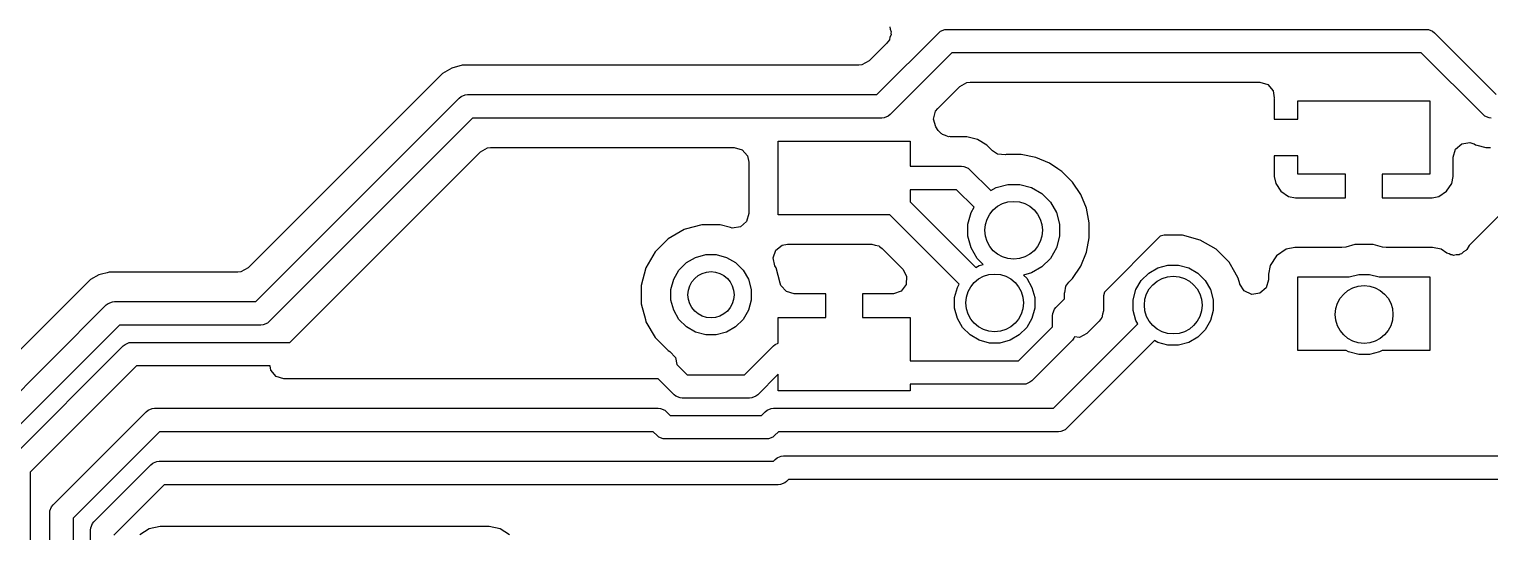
# Model space of a CAD drawing. Extents: x 3.09 to 4.62, y -6.46 to -3.15.
# Drawn here: x 3.3599 to 3.858, y -5.8362 to -5.665 of the extents above; entities that cross this region are included whole.
import ezdxf

# ---------------------------------------------------------------- set-up
doc = ezdxf.new("R2010")
doc.units = 0
doc.header["$MEASUREMENT"] = 0
doc.layers.add('BLACK', color=7, linetype='CONTINUOUS')

msp = doc.modelspace()

# ---------------------------------------------------------------- linework, layer by layer
at = {"layer": 'BLACK', "linetype": 'CONTINUOUS'}
for p, q in [((3.64902, -5.68725), (3.67009, -5.66619)), ((3.65345, -5.66769), (3.65326, -5.66855)), ((3.65342, -5.66412), (3.65355, -5.66499)), ((3.65382, -5.66688), (3.65345, -5.66769)), ((3.65355, -5.66499), (3.65386, -5.66582)), ((3.65386, -5.66582), (3.65374, -5.66635)), ((3.65374, -5.66635), (3.65382, -5.66688)), ((3.67009, -5.66619), (3.67069, -5.66569)), ((3.67069, -5.66569), (3.67213, -5.66509)), ((3.67213, -5.66509), (3.67291, -5.66502)), ((3.67291, -5.66502), (3.8363, -5.66502)), ((3.8363, -5.66502), (3.83708, -5.66509)), ((3.83708, -5.66509), (3.83852, -5.66569)), ((3.83852, -5.66569), (3.83913, -5.66619)), ((3.83913, -5.66619), (3.86019, -5.68725)), ((3.65242, -5.66968), (3.64632, -5.67578)), ((3.65266, -5.66943), (3.65242, -5.66968)), ((3.65273, -5.66926), (3.65266, -5.66943)), ((3.65326, -5.66855), (3.65273, -5.66926)), ((3.67457, -5.67302), (3.65351, -5.69408)), ((3.83464, -5.67302), (3.67457, -5.67302)), ((3.85571, -5.69408), (3.83464, -5.67302)), ((3.50402, -5.67819), (3.50082, -5.68003)), ((3.50758, -5.67723), (3.50402, -5.67819)), ((3.50402, -5.67819), (3.50402, -5.67819)), ((3.64282, -5.67723), (3.50758, -5.67723)), ((3.64387, -5.67712), (3.64282, -5.67723)), ((3.64632, -5.67578), (3.64387, -5.67712)), ((3.50082, -5.68003), (3.43457, -5.74629)), ((3.50082, -5.68003), (3.50082, -5.68003)), ((3.67727, -5.68449), (3.67972, -5.68315)), ((3.67972, -5.68315), (3.68078, -5.68304)), ((3.68078, -5.68304), (3.77961, -5.68304)), ((3.77961, -5.68304), (3.78229, -5.68382)), ((3.5066, -5.68842), (3.50721, -5.68793)), ((3.50721, -5.68793), (3.50865, -5.68733)), ((3.50865, -5.68733), (3.50943, -5.68725)), ((3.50943, -5.68725), (3.64902, -5.68725)), ((3.66976, -5.692), (3.67727, -5.68449)), ((3.78229, -5.68382), (3.78412, -5.68594)), ((3.78412, -5.68594), (3.78453, -5.68835)), ((3.43726, -5.75776), (3.5066, -5.68842)), ((3.66831, -5.69559), (3.66905, -5.6929)), ((3.66905, -5.6929), (3.66976, -5.692)), ((3.78453, -5.68835), (3.78454, -5.68835)), ((3.78454, -5.68835), (3.78454, -5.68841)), ((3.78454, -5.68841), (3.78455, -5.68848)), ((3.78455, -5.68848), (3.78454, -5.6886)), ((3.78454, -5.6886), (3.78454, -5.69564)), ((3.79254, -5.69564), (3.79254, -5.68939)), ((3.79254, -5.68939), (3.83754, -5.68939)), ((3.83754, -5.68939), (3.83754, -5.71439)), ((3.51108, -5.69525), (3.44175, -5.76459)), ((3.65068, -5.69525), (3.51108, -5.69525)), ((3.65146, -5.69518), (3.65068, -5.69525)), ((3.6529, -5.69458), (3.65146, -5.69518)), ((3.65351, -5.69408), (3.6529, -5.69458)), ((3.66914, -5.69826), (3.66831, -5.69559)), ((3.78454, -5.69564), (3.79254, -5.69564)), ((3.85631, -5.69458), (3.85571, -5.69408)), ((3.85776, -5.69518), (3.85631, -5.69458)), ((3.85854, -5.69525), (3.85776, -5.69518)), ((3.66993, -5.69944), (3.66914, -5.69826)), ((3.67088, -5.70049), (3.66993, -5.69944)), ((3.6711, -5.70059), (3.67088, -5.70049)), ((3.67137, -5.70086), (3.6711, -5.70059)), ((3.67243, -5.70117), (3.67137, -5.70086)), ((3.67344, -5.70161), (3.67243, -5.70117)), ((3.67375, -5.70156), (3.67344, -5.70161)), ((3.67406, -5.70165), (3.67375, -5.70156)), ((3.67971, -5.70165), (3.67406, -5.70165)), ((3.68328, -5.7026), (3.67971, -5.70165)), ((3.67971, -5.70165), (3.67971, -5.70165)), ((3.68647, -5.70445), (3.68328, -5.7026)), ((3.68328, -5.7026), (3.68328, -5.7026)), ((3.68328, -5.7026), (3.68328, -5.7026)), ((3.44884, -5.77167), (3.51378, -5.70672)), ((3.51378, -5.70672), (3.51623, -5.70539)), ((3.51623, -5.70539), (3.51729, -5.70527)), ((3.51729, -5.70527), (3.60039, -5.70527)), ((3.60039, -5.70527), (3.60307, -5.70606)), ((3.60307, -5.70606), (3.6049, -5.70817)), ((3.61537, -5.72817), (3.61537, -5.70317)), ((3.61537, -5.70317), (3.66037, -5.70317)), ((3.66037, -5.70317), (3.66037, -5.71167)), ((3.68648, -5.70445), (3.68647, -5.70445)), ((3.68842, -5.70639), (3.68648, -5.70445)), ((3.68648, -5.70445), (3.68648, -5.70445)), ((3.69011, -5.7075), (3.68842, -5.70639)), ((3.69289, -5.70775), (3.69011, -5.7075)), ((3.69313, -5.7077), (3.69289, -5.70775)), ((3.69821, -5.7077), (3.69313, -5.7077)), ((3.69313, -5.7077), (3.69313, -5.7077)), ((3.70319, -5.70869), (3.69821, -5.7077)), ((3.69821, -5.7077), (3.69821, -5.7077)), ((3.84554, -5.70853), (3.84632, -5.70584)), ((3.84632, -5.70584), (3.84844, -5.70401)), ((3.84844, -5.70401), (3.8512, -5.70362)), ((3.8512, -5.70362), (3.85229, -5.7039)), ((3.85229, -5.7039), (3.85265, -5.70404)), ((3.85265, -5.70404), (3.85312, -5.70432)), ((3.85312, -5.70432), (3.85361, -5.70445)), ((3.85361, -5.70445), (3.85669, -5.70527)), ((3.85669, -5.70527), (3.85669, -5.70527)), ((3.85669, -5.70527), (3.85826, -5.70527)), ((3.6049, -5.70817), (3.60535, -5.71023)), ((3.60535, -5.71023), (3.60535, -5.72779)), ((3.66037, -5.71167), (3.67787, -5.71167)), ((3.67787, -5.71167), (3.67865, -5.71174)), ((3.67865, -5.71174), (3.68009, -5.71234)), ((3.68009, -5.71234), (3.6807, -5.71284)), ((3.6807, -5.71284), (3.68783, -5.71997)), ((3.70787, -5.71063), (3.70319, -5.70869)), ((3.71069, -5.71252), (3.70787, -5.71063)), ((3.7121, -5.71345), (3.71069, -5.71252)), ((3.79254, -5.70814), (3.78454, -5.70814)), ((3.78454, -5.70814), (3.78454, -5.71517)), ((3.79254, -5.71439), (3.79254, -5.70814)), ((3.84554, -5.71517), (3.84554, -5.70853)), ((3.68964, -5.71892), (3.69361, -5.71785)), ((3.69361, -5.71785), (3.69772, -5.71785)), ((3.69772, -5.71785), (3.7017, -5.71892)), ((3.71382, -5.71517), (3.7121, -5.71345)), ((3.7121, -5.71345), (3.7121, -5.71345)), ((3.71568, -5.71704), (3.71382, -5.71517)), ((3.7185, -5.72126), (3.71568, -5.71704)), ((3.71568, -5.71704), (3.71568, -5.71704)), ((3.78454, -5.71517), (3.785, -5.71751)), ((3.785, -5.71751), (3.78677, -5.72015)), ((3.80879, -5.71439), (3.79254, -5.71439)), ((3.80879, -5.72239), (3.80879, -5.71439)), ((3.83754, -5.71439), (3.82129, -5.71439)), ((3.82129, -5.71439), (3.82129, -5.72239)), ((3.8433, -5.72015), (3.84507, -5.71751)), ((3.84507, -5.71751), (3.84554, -5.71517)), ((3.84554, -5.71517), (3.84554, -5.71517)), ((3.66037, -5.71967), (3.66037, -5.72376)), ((3.67621, -5.71967), (3.66037, -5.71967)), ((3.68217, -5.72562), (3.67621, -5.71967)), ((3.68783, -5.71997), (3.68964, -5.71892)), ((3.7017, -5.71892), (3.70526, -5.72097)), ((3.70526, -5.72097), (3.70816, -5.72388)), ((3.72045, -5.72595), (3.7185, -5.72126)), ((3.78677, -5.72015), (3.78941, -5.72192)), ((3.78941, -5.72192), (3.79175, -5.72239)), ((3.79175, -5.72239), (3.79175, -5.72239)), ((3.79175, -5.72239), (3.80879, -5.72239)), ((3.82129, -5.72239), (3.83832, -5.72239)), ((3.83832, -5.72239), (3.84066, -5.72192)), ((3.83832, -5.72239), (3.83832, -5.72239)), ((3.84066, -5.72192), (3.8433, -5.72015)), ((3.60535, -5.72779), (3.60456, -5.73047)), ((3.66037, -5.72376), (3.68275, -5.74615)), ((3.68006, -5.73141), (3.68112, -5.72744)), ((3.68112, -5.72744), (3.68217, -5.72562)), ((3.70816, -5.72388), (3.71022, -5.72744)), ((3.71022, -5.72744), (3.71128, -5.73141)), ((3.72144, -5.73093), (3.72045, -5.72595)), ((3.86177, -5.72784), (3.85373, -5.73589)), ((3.5893, -5.73163), (3.58363, -5.73315)), ((3.59557, -5.73163), (3.5893, -5.73163)), ((3.59911, -5.73258), (3.59557, -5.73163)), ((3.59968, -5.7327), (3.59911, -5.73258)), ((3.60245, -5.7323), (3.59968, -5.7327)), ((3.60456, -5.73047), (3.60245, -5.7323)), ((3.65346, -5.72817), (3.61537, -5.72817)), ((3.6771, -5.7518), (3.65346, -5.72817)), ((3.68006, -5.73552), (3.68006, -5.73141)), ((3.71128, -5.73141), (3.71128, -5.73552)), ((3.72144, -5.73601), (3.72144, -5.73093)), ((3.57782, -5.73639), (3.57339, -5.74082)), ((3.58325, -5.73325), (3.57782, -5.73639)), ((3.57782, -5.73639), (3.57782, -5.73639)), ((3.58363, -5.73315), (3.58325, -5.73325)), ((3.58325, -5.73325), (3.58325, -5.73325)), ((3.68112, -5.73949), (3.68006, -5.73552)), ((3.71128, -5.73552), (3.71022, -5.73949)), ((3.72045, -5.74098), (3.72144, -5.73601)), ((3.74563, -5.73553), (3.72663, -5.75452)), ((3.74694, -5.73517), (3.74563, -5.73553)), ((3.75321, -5.73517), (3.74694, -5.73517)), ((3.75926, -5.7368), (3.75321, -5.73517)), ((3.76469, -5.73993), (3.75926, -5.7368)), ((3.75926, -5.7368), (3.75926, -5.7368)), ((3.75926, -5.7368), (3.75926, -5.7368)), ((3.8536, -5.73602), (3.85099, -5.73863)), ((3.85373, -5.73589), (3.8536, -5.73602)), ((3.85373, -5.73589), (3.85373, -5.73589)), ((3.57339, -5.74082), (3.57026, -5.74624)), ((3.57339, -5.74082), (3.57339, -5.74082)), ((3.58405, -5.7445), (3.58716, -5.7427)), ((3.58716, -5.7427), (3.59064, -5.74177)), ((3.59064, -5.74177), (3.59424, -5.74177)), ((3.59424, -5.74177), (3.59771, -5.7427)), ((3.59771, -5.7427), (3.60083, -5.7445)), ((3.6136, -5.74291), (3.61451, -5.74027)), ((3.61426, -5.74563), (3.6136, -5.74291)), ((3.61451, -5.74027), (3.61671, -5.73854)), ((3.61671, -5.73854), (3.61855, -5.73818)), ((3.61855, -5.73818), (3.64725, -5.73818)), ((3.64725, -5.73818), (3.64843, -5.73853)), ((3.64843, -5.73853), (3.64963, -5.73879)), ((3.64963, -5.73879), (3.64983, -5.73894)), ((3.64983, -5.73894), (3.64993, -5.73897)), ((3.64993, -5.73897), (3.65076, -5.73964)), ((3.65076, -5.73964), (3.65741, -5.74629)), ((3.68318, -5.74305), (3.68112, -5.73949)), ((3.71022, -5.73949), (3.70816, -5.74305)), ((3.7185, -5.74567), (3.72045, -5.74098)), ((3.76912, -5.74436), (3.76469, -5.73993)), ((3.76469, -5.73993), (3.76469, -5.73993)), ((3.78531, -5.74216), (3.7831, -5.74548)), ((3.78863, -5.73995), (3.78531, -5.74216)), ((3.79155, -5.73937), (3.78863, -5.73995)), ((3.8076, -5.73937), (3.79155, -5.73937)), ((3.79155, -5.73937), (3.79155, -5.73937)), ((3.80889, -5.7392), (3.8076, -5.73937)), ((3.81202, -5.73836), (3.80889, -5.7392)), ((3.81829, -5.73836), (3.81202, -5.73836)), ((3.81202, -5.73836), (3.81202, -5.73836)), ((3.82142, -5.7392), (3.81829, -5.73836)), ((3.8227, -5.73937), (3.82142, -5.7392)), ((3.83852, -5.73937), (3.8227, -5.73937)), ((3.84144, -5.73995), (3.83852, -5.73937)), ((3.83852, -5.73937), (3.83852, -5.73937)), ((3.84338, -5.74124), (3.84144, -5.73995)), ((3.84422, -5.74154), (3.84338, -5.74124)), ((3.84475, -5.74188), (3.84422, -5.74154)), ((3.84517, -5.74188), (3.84475, -5.74188)), ((3.84566, -5.74205), (3.84517, -5.74188)), ((3.8466, -5.74187), (3.84566, -5.74205)), ((3.84755, -5.74187), (3.8466, -5.74187)), ((3.84794, -5.74161), (3.84755, -5.74187)), ((3.84841, -5.74152), (3.84794, -5.74161)), ((3.8491, -5.74087), (3.84841, -5.74152)), ((3.84989, -5.74035), (3.8491, -5.74087)), ((3.8502, -5.74), (3.84989, -5.74035)), ((3.85099, -5.73863), (3.8502, -5.74)), ((3.38655, -5.74792), (3.38455, -5.74845)), ((3.38721, -5.74774), (3.38655, -5.74792)), ((3.3909, -5.74774), (3.38721, -5.74774)), ((3.39121, -5.74774), (3.3909, -5.74774)), ((3.43106, -5.74774), (3.39121, -5.74774)), ((3.39121, -5.74774), (3.39121, -5.74774)), ((3.43211, -5.74763), (3.43106, -5.74774)), ((3.43457, -5.74629), (3.43211, -5.74763)), ((3.57026, -5.74624), (3.56864, -5.7523)), ((3.57026, -5.74624), (3.57026, -5.74624)), ((3.57971, -5.75016), (3.58151, -5.74704)), ((3.58151, -5.74704), (3.58405, -5.7445)), ((3.60083, -5.7445), (3.60337, -5.74704)), ((3.60337, -5.74704), (3.60517, -5.75016)), ((3.61461, -5.74624), (3.61426, -5.74563)), ((3.61602, -5.75149), (3.61461, -5.74624)), ((3.61461, -5.74624), (3.61461, -5.74624)), ((3.61461, -5.74624), (3.61461, -5.74624)), ((3.65741, -5.74629), (3.65782, -5.7467)), ((3.65782, -5.7467), (3.65916, -5.74915)), ((3.68275, -5.74615), (3.6839, -5.74549)), ((3.68525, -5.74513), (3.68318, -5.74305)), ((3.6839, -5.74549), (3.68525, -5.74513)), ((3.70526, -5.74596), (3.7017, -5.74802)), ((3.70816, -5.74305), (3.70526, -5.74596)), ((3.71568, -5.74989), (3.7185, -5.74567)), ((3.74169, -5.74804), (3.7448, -5.74624)), ((3.7448, -5.74624), (3.74828, -5.74531)), ((3.74828, -5.74531), (3.75187, -5.74531)), ((3.75187, -5.74531), (3.75535, -5.74624)), ((3.75535, -5.74624), (3.75846, -5.74804)), ((3.77107, -5.74774), (3.76912, -5.74436)), ((3.76912, -5.74436), (3.76912, -5.74436)), ((3.77225, -5.74979), (3.77107, -5.74774)), ((3.7831, -5.74548), (3.78252, -5.7484)), ((3.38045, -5.75054), (3.34504, -5.78596)), ((3.38087, -5.7503), (3.38045, -5.75054)), ((3.38045, -5.75054), (3.38045, -5.75054)), ((3.38365, -5.7487), (3.38087, -5.7503)), ((3.38087, -5.7503), (3.38087, -5.7503)), ((3.38455, -5.74845), (3.38365, -5.7487)), ((3.38365, -5.7487), (3.38365, -5.7487)), ((3.38455, -5.74845), (3.38455, -5.74845)), ((3.56864, -5.7523), (3.56864, -5.75856)), ((3.57878, -5.75363), (3.57971, -5.75016)), ((3.60517, -5.75016), (3.6061, -5.75363)), ((3.6163, -5.75227), (3.61602, -5.75149)), ((3.61813, -5.75438), (3.6163, -5.75227)), ((3.65896, -5.75194), (3.65728, -5.75418)), ((3.65916, -5.74915), (3.65896, -5.75194)), ((3.67644, -5.75295), (3.6771, -5.7518)), ((3.7017, -5.74802), (3.69901, -5.74874)), ((3.69901, -5.74874), (3.7001, -5.74983)), ((3.7001, -5.74983), (3.7019, -5.75295)), ((3.71309, -5.75476), (3.71343, -5.75256)), ((3.71343, -5.75256), (3.71441, -5.75117)), ((3.71441, -5.75117), (3.71568, -5.74989)), ((3.73734, -5.7537), (3.73914, -5.75058)), ((3.73914, -5.75058), (3.74169, -5.74804)), ((3.75846, -5.74804), (3.76101, -5.75058)), ((3.76101, -5.75058), (3.76281, -5.7537)), ((3.77276, -5.7517), (3.77225, -5.74979)), ((3.7728, -5.75181), (3.77276, -5.7517)), ((3.77431, -5.75416), (3.7728, -5.75181)), ((3.78252, -5.75041), (3.78173, -5.75309)), ((3.78252, -5.7484), (3.78252, -5.75041)), ((3.79254, -5.77439), (3.79254, -5.74939)), ((3.79254, -5.74939), (3.81003, -5.74939)), ((3.81003, -5.74939), (3.81335, -5.7485)), ((3.81335, -5.7485), (3.81695, -5.7485)), ((3.81695, -5.7485), (3.82028, -5.74939)), ((3.82028, -5.74939), (3.83754, -5.74939)), ((3.83754, -5.74939), (3.83754, -5.77439)), ((3.38684, -5.75843), (3.38828, -5.75784)), ((3.38828, -5.75784), (3.38906, -5.75776)), ((3.38906, -5.75776), (3.43726, -5.75776)), ((3.57878, -5.75723), (3.57878, -5.75363)), ((3.57971, -5.7607), (3.57878, -5.75723)), ((3.6061, -5.75723), (3.60517, -5.7607)), ((3.6061, -5.75363), (3.6061, -5.75723)), ((3.62081, -5.75517), (3.61813, -5.75438)), ((3.63162, -5.75517), (3.62081, -5.75517)), ((3.63162, -5.76317), (3.63162, -5.75517)), ((3.65431, -5.75517), (3.64412, -5.75517)), ((3.64412, -5.75517), (3.64412, -5.76317)), ((3.65467, -5.75515), (3.65431, -5.75517)), ((3.65728, -5.75418), (3.65467, -5.75515)), ((3.67551, -5.75642), (3.67644, -5.75295)), ((3.67551, -5.76002), (3.67551, -5.75642)), ((3.7019, -5.75295), (3.70283, -5.75642)), ((3.70283, -5.75642), (3.70283, -5.76002)), ((3.71007, -5.75977), (3.71297, -5.75687)), ((3.71297, -5.75509), (3.71297, -5.75476)), ((3.71297, -5.75476), (3.71309, -5.75476)), ((3.71297, -5.75687), (3.71297, -5.75509)), ((3.72663, -5.75452), (3.72628, -5.75584)), ((3.72628, -5.75584), (3.72628, -5.75584)), ((3.72628, -5.75584), (3.72628, -5.76089)), ((3.73641, -5.75717), (3.73734, -5.7537)), ((3.73641, -5.76077), (3.73641, -5.75717)), ((3.76281, -5.7537), (3.76374, -5.75717)), ((3.76374, -5.75717), (3.76374, -5.76077)), ((3.77685, -5.75532), (3.77431, -5.75416)), ((3.77962, -5.75492), (3.77685, -5.75532)), ((3.78173, -5.75309), (3.77962, -5.75492)), ((3.33951, -5.80565), (3.38623, -5.75893)), ((3.38623, -5.75893), (3.38684, -5.75843)), ((3.56864, -5.75856), (3.57005, -5.76382)), ((3.58151, -5.76382), (3.57971, -5.7607)), ((3.60517, -5.7607), (3.60337, -5.76382)), ((3.67644, -5.76349), (3.67551, -5.76002)), ((3.70283, -5.76002), (3.7019, -5.76349)), ((3.70889, -5.7626), (3.70897, -5.76182)), ((3.70889, -5.76639), (3.70889, -5.7626)), ((3.70897, -5.76182), (3.70957, -5.76038)), ((3.70957, -5.76038), (3.71007, -5.75977)), ((3.72593, -5.76207), (3.72567, -5.76327)), ((3.72628, -5.76089), (3.72593, -5.76207)), ((3.73734, -5.76425), (3.73641, -5.76077)), ((3.76374, -5.76077), (3.76281, -5.76425)), ((3.39072, -5.76576), (3.34634, -5.81013)), ((3.43892, -5.76576), (3.39072, -5.76576)), ((3.4397, -5.76568), (3.43892, -5.76576)), ((3.44114, -5.76509), (3.4397, -5.76568)), ((3.44175, -5.76459), (3.44114, -5.76509)), ((3.57005, -5.76382), (3.57026, -5.76462)), ((3.57026, -5.76462), (3.57026, -5.76462)), ((3.57026, -5.76462), (3.57339, -5.77004)), ((3.58405, -5.76636), (3.58151, -5.76382)), ((3.58716, -5.76816), (3.58405, -5.76636)), ((3.60083, -5.76636), (3.59771, -5.76816)), ((3.60337, -5.76382), (3.60083, -5.76636)), ((3.61537, -5.77191), (3.61537, -5.76317)), ((3.61537, -5.76317), (3.63162, -5.76317)), ((3.64412, -5.76317), (3.66037, -5.76317)), ((3.66037, -5.76317), (3.66037, -5.77794)), ((3.67824, -5.76661), (3.67644, -5.76349)), ((3.68078, -5.76915), (3.67824, -5.76661)), ((3.69734, -5.77794), (3.70889, -5.76639)), ((3.7001, -5.76661), (3.69756, -5.76915)), ((3.7019, -5.76349), (3.7001, -5.76661)), ((3.70928, -5.79411), (3.738, -5.76539)), ((3.72482, -5.7644), (3.72061, -5.76861)), ((3.72549, -5.76357), (3.72482, -5.7644)), ((3.72552, -5.76347), (3.72549, -5.76357)), ((3.72567, -5.76327), (3.72552, -5.76347)), ((3.738, -5.76539), (3.73734, -5.76425)), ((3.76101, -5.76736), (3.75846, -5.7699)), ((3.76281, -5.76425), (3.76101, -5.76736)), ((3.35342, -5.81141), (3.39199, -5.77284)), ((3.39199, -5.77284), (3.3926, -5.77234)), ((3.3926, -5.77234), (3.39404, -5.77174)), ((3.39404, -5.77174), (3.39482, -5.77167)), ((3.39482, -5.77167), (3.44884, -5.77167)), ((3.57339, -5.77004), (3.57339, -5.77004)), ((3.57339, -5.77004), (3.57782, -5.77447)), ((3.59064, -5.76909), (3.58716, -5.76816)), ((3.59424, -5.76909), (3.59064, -5.76909)), ((3.59771, -5.76816), (3.59424, -5.76909)), ((3.60388, -5.78268), (3.61372, -5.77284)), ((3.61372, -5.77284), (3.61433, -5.77234)), ((3.61433, -5.77234), (3.61537, -5.77191)), ((3.6839, -5.77095), (3.68078, -5.76915)), ((3.68737, -5.77188), (3.6839, -5.77095)), ((3.69097, -5.77188), (3.68737, -5.77188)), ((3.69444, -5.77095), (3.69097, -5.77188)), ((3.69756, -5.76915), (3.69444, -5.77095)), ((3.71572, -5.77088), (3.70182, -5.78477)), ((3.74366, -5.77104), (3.71377, -5.80094)), ((3.71622, -5.77027), (3.71572, -5.77088)), ((3.7164, -5.76983), (3.71622, -5.77027)), ((3.71815, -5.76995), (3.7164, -5.76983)), ((3.72061, -5.76861), (3.71815, -5.76995)), ((3.7448, -5.7717), (3.74366, -5.77104)), ((3.74828, -5.77263), (3.7448, -5.7717)), ((3.75187, -5.77263), (3.74828, -5.77263)), ((3.75535, -5.7717), (3.75187, -5.77263)), ((3.75846, -5.7699), (3.75535, -5.7717)), ((3.57782, -5.77447), (3.57782, -5.77447)), ((3.57782, -5.77447), (3.57782, -5.77447)), ((3.57782, -5.77447), (3.57845, -5.77483)), ((3.57845, -5.77483), (3.58038, -5.77686)), ((3.58038, -5.77686), (3.58083, -5.7792)), ((3.80901, -5.77439), (3.79254, -5.77439)), ((3.80988, -5.77489), (3.80901, -5.77439)), ((3.81335, -5.77582), (3.80988, -5.77489)), ((3.81695, -5.77582), (3.81335, -5.77582)), ((3.82043, -5.77489), (3.81695, -5.77582)), ((3.8213, -5.77439), (3.82043, -5.77489)), ((3.83754, -5.77439), (3.8213, -5.77439)), ((3.39648, -5.77967), (3.36025, -5.81589)), ((3.44206, -5.77967), (3.39648, -5.77967)), ((3.44228, -5.78119), (3.44206, -5.77967)), ((3.44411, -5.7833), (3.44228, -5.78119)), ((3.58083, -5.7792), (3.58431, -5.78268)), ((3.58431, -5.78268), (3.60388, -5.78268)), ((3.61537, -5.7825), (3.60836, -5.78951)), ((3.61537, -5.78817), (3.61537, -5.7825)), ((3.66037, -5.77794), (3.69734, -5.77794)), ((3.44679, -5.78409), (3.44411, -5.7833)), ((3.57441, -5.78409), (3.44679, -5.78409)), ((3.57982, -5.78951), (3.57441, -5.78409)), ((3.699, -5.78594), (3.66037, -5.78594)), ((3.66037, -5.78594), (3.66037, -5.78817)), ((3.69978, -5.78587), (3.699, -5.78594)), ((3.70122, -5.78527), (3.69978, -5.78587)), ((3.70182, -5.78477), (3.70122, -5.78527)), ((3.58043, -5.79), (3.57982, -5.78951)), ((3.58187, -5.7906), (3.58043, -5.79)), ((3.58265, -5.79068), (3.58187, -5.7906)), ((3.60554, -5.79068), (3.58265, -5.79068)), ((3.60632, -5.7906), (3.60554, -5.79068)), ((3.60776, -5.79), (3.60632, -5.7906)), ((3.60836, -5.78951), (3.60776, -5.79)), ((3.66037, -5.78817), (3.61537, -5.78817)), ((3.36808, -5.82705), (3.39985, -5.79528)), ((3.39985, -5.79528), (3.40046, -5.79478)), ((3.40046, -5.79478), (3.4019, -5.79419)), ((3.40046, -5.79478), (3.40046, -5.79478)), ((3.4019, -5.79419), (3.40268, -5.79411)), ((3.40268, -5.79411), (3.57442, -5.79411)), ((3.57442, -5.79411), (3.5752, -5.79419)), ((3.5752, -5.79419), (3.57664, -5.79478)), ((3.57664, -5.79478), (3.57725, -5.79528)), ((3.57725, -5.79528), (3.57855, -5.79658)), ((3.57855, -5.79658), (3.60964, -5.79658)), ((3.60964, -5.79658), (3.61094, -5.79528)), ((3.61094, -5.79528), (3.61155, -5.79478)), ((3.61155, -5.79478), (3.61299, -5.79419)), ((3.61299, -5.79419), (3.61377, -5.79411)), ((3.61377, -5.79411), (3.70928, -5.79411)), ((3.40434, -5.80211), (3.37491, -5.83154)), ((3.57276, -5.80211), (3.40434, -5.80211)), ((3.57406, -5.80341), (3.57276, -5.80211)), ((3.61543, -5.80211), (3.61412, -5.80341)), ((3.71094, -5.80211), (3.61543, -5.80211)), ((3.71172, -5.80203), (3.71094, -5.80211)), ((3.71316, -5.80144), (3.71172, -5.80203)), ((3.71377, -5.80094), (3.71316, -5.80144)), ((3.57467, -5.80391), (3.57406, -5.80341)), ((3.57611, -5.80451), (3.57467, -5.80391)), ((3.57689, -5.80458), (3.57611, -5.80451)), ((3.6113, -5.80458), (3.57689, -5.80458)), ((3.61208, -5.80451), (3.6113, -5.80458)), ((3.61352, -5.80391), (3.61208, -5.80451)), ((3.61412, -5.80341), (3.61352, -5.80391)), ((3.40229, -5.81276), (3.40349, -5.81226)), ((3.40349, -5.81226), (3.40427, -5.81219)), ((3.40427, -5.81219), (3.6137, -5.81219)), ((3.6137, -5.81219), (3.61435, -5.81153)), ((3.61435, -5.81153), (3.61496, -5.81104)), ((3.61496, -5.81104), (3.61526, -5.81091)), ((3.61526, -5.81091), (3.6164, -5.81044)), ((3.6164, -5.81044), (3.61718, -5.81036)), ((3.61718, -5.81036), (3.86568, -5.81036)), ((3.36025, -5.81589), (3.36025, -5.893)), ((3.38199, -5.83281), (3.40144, -5.81336)), ((3.40144, -5.81336), (3.40205, -5.81286)), ((3.40205, -5.81286), (3.40229, -5.81276)), ((3.40593, -5.82019), (3.38881, -5.8373)), ((3.61536, -5.82019), (3.40593, -5.82019)), ((3.61614, -5.82011), (3.61536, -5.82019)), ((3.61758, -5.81951), (3.61614, -5.82011)), ((3.61819, -5.81901), (3.61758, -5.81951)), ((3.61884, -5.81836), (3.61819, -5.81901)), ((3.86402, -5.81836), (3.61884, -5.81836)), ((3.36758, -5.82766), (3.36808, -5.82705)), ((3.36691, -5.82988), (3.36699, -5.8291)), ((3.36691, -5.88699), (3.36691, -5.82988)), ((3.36699, -5.8291), (3.36758, -5.82766)), ((3.37491, -5.83154), (3.37491, -5.88534)), ((3.38081, -5.83564), (3.38089, -5.83486)), ((3.38081, -5.88112), (3.38081, -5.83564)), ((3.38089, -5.83486), (3.38149, -5.83342)), ((3.38149, -5.83342), (3.38199, -5.83281)), ((3.39764, -5.83715), (3.40084, -5.83502)), ((3.40084, -5.83502), (3.4046, -5.83427)), ((3.4046, -5.83427), (3.51681, -5.83427)), ((3.51681, -5.83427), (3.52057, -5.83502)), ((3.52057, -5.83502), (3.52377, -5.83715))]:
    msp.add_line(p, q, dxfattribs=at)
at = {"layer": 'BLACK'}
for centre, radius in [((3.69567, -5.73347), 0.00984), ((3.59244, -5.75543), 0.00787), ((3.68917, -5.75822), 0.00984), ((3.75007, -5.75897), 0.00984), ((3.81515, -5.76216), 0.00984)]:
    msp.add_circle(centre, radius, dxfattribs=at)

doc.saveas('drawing.dxf')
